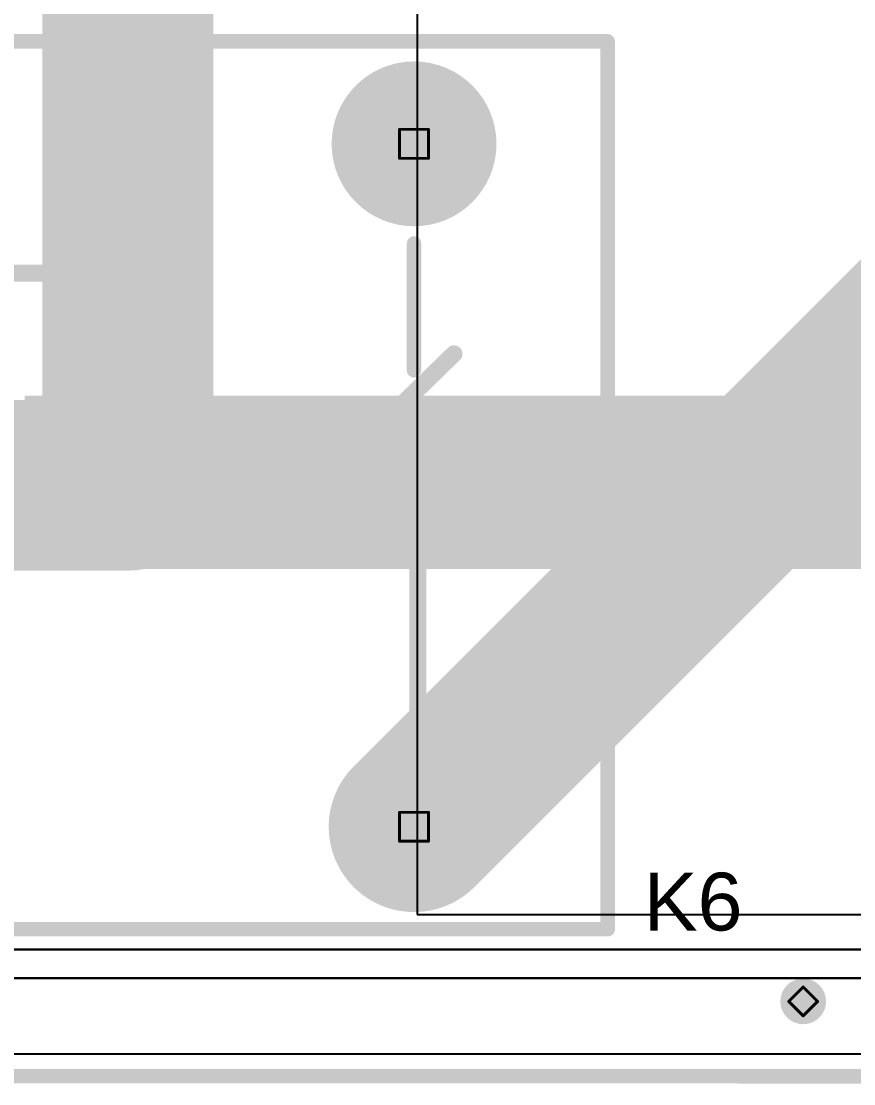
# Model space of a CAD drawing. Header units: inches. Extents: x -4 to 338, y -3 to 155.
# Drawn here: x 34.86 to 49.48, y -3.3 to 15.37 of the extents above; entities that cross this region are included whole.
import ezdxf

# ---------------------------------------------------------------- set-up
doc = ezdxf.new("R2010")
doc.units = ezdxf.units.IN
for name, color, linetype in [('Board Outline', 216, 'Continuous'), ('Bottom Layer', 5, 'Continuous'), ('Bottom Solder', 6, 'Continuous'), ('Drill Drawing', 1, 'Continuous'), ('Multi-Layer', 9, 'Continuous'), ('Pad Holes', 156, 'Continuous'), ('Top Layer', 1, 'Continuous'), ('Top Overlay', 2, 'Continuous'), ('Top Solder', 216, 'Continuous'), ('Via Holes', 16, 'Continuous')]:
    doc.layers.add(name, color=color, linetype=linetype)
doc.styles.add('Arial', font='', dxfattribs={"height": 0.2})
doc.styles.get('Arial').set_extended_font_data('Arial')

# ---------------------------------------------------------------- blocks, each defined once
blk = doc.blocks.new('SRD_05VDC_SL_C_4')
at = {"layer": 'Bottom Layer'}
h = blk.add_hatch(color=5, dxfattribs=at)
edge = h.paths.add_edge_path()
edge.add_arc((-5.1, 6), 1.397, 0, 360)
h = blk.add_hatch(color=5, dxfattribs=at)
edge = h.paths.add_edge_path()
edge.add_arc((7.1, 5.999), 1.397, 0, 360)
h = blk.add_hatch(color=5, dxfattribs=at)
edge = h.paths.add_edge_path()
edge.add_arc((-7.1, 0), 1.397, 0, 360)
h = blk.add_hatch(color=5, dxfattribs=at)
edge = h.paths.add_edge_path()
edge.add_arc((-5.1, -6), 1.397, 0, 360)
h = blk.add_hatch(color=5, dxfattribs=at)
edge = h.paths.add_edge_path()
edge.add_arc((7.1, -5.999), 1.397, 0, 360)
at = {"layer": 'Bottom Solder'}
h = blk.add_hatch(color=6, dxfattribs=at)
edge = h.paths.add_edge_path()
edge.add_arc((-5.1, 6), 1.448, 0, 360)
h = blk.add_hatch(color=6, dxfattribs=at)
edge = h.paths.add_edge_path()
edge.add_arc((7.1, 5.999), 1.448, 0, 360)
h = blk.add_hatch(color=6, dxfattribs=at)
edge = h.paths.add_edge_path()
edge.add_arc((-7.1, 0), 1.448, 0, 360)
h = blk.add_hatch(color=6, dxfattribs=at)
edge = h.paths.add_edge_path()
edge.add_arc((-5.1, -6), 1.448, 0, 360)
h = blk.add_hatch(color=6, dxfattribs=at)
edge = h.paths.add_edge_path()
edge.add_arc((7.1, -5.999), 1.448, 0, 360)
at = {"layer": 'Multi-Layer'}
h = blk.add_hatch(color=9, dxfattribs=at)
edge = h.paths.add_edge_path()
edge.add_arc((-5.1, 6), 1.397, 0, 360)
h = blk.add_hatch(color=9, dxfattribs=at)
edge = h.paths.add_edge_path()
edge.add_arc((7.1, 5.999), 1.397, 0, 360)
h = blk.add_hatch(color=9, dxfattribs=at)
edge = h.paths.add_edge_path()
edge.add_arc((-7.1, 0), 1.397, 0, 360)
h = blk.add_hatch(color=9, dxfattribs=at)
edge = h.paths.add_edge_path()
edge.add_arc((-5.1, -6), 1.397, 0, 360)
h = blk.add_hatch(color=9, dxfattribs=at)
edge = h.paths.add_edge_path()
edge.add_arc((7.1, -5.999), 1.397, 0, 360)
at = {"layer": 'Pad Holes'}
h = blk.add_hatch(color=7, dxfattribs=at)
edge = h.paths.add_edge_path()
edge.add_arc((-5.1, 6), 0.762, 0, 360)
h = blk.add_hatch(color=7, dxfattribs=at)
edge = h.paths.add_edge_path()
edge.add_arc((7.1, 5.999), 0.762, 0, 360)
h = blk.add_hatch(color=7, dxfattribs=at)
edge = h.paths.add_edge_path()
edge.add_arc((-7.1, 0), 0.762, 0, 360)
h = blk.add_hatch(color=7, dxfattribs=at)
edge = h.paths.add_edge_path()
edge.add_arc((-5.1, -6), 0.762, 0, 360)
h = blk.add_hatch(color=7, dxfattribs=at)
edge = h.paths.add_edge_path()
edge.add_arc((7.1, -5.999), 0.762, 0, 360)
at = {"layer": 'Top Layer'}
h = blk.add_hatch(color=1, dxfattribs=at)
edge = h.paths.add_edge_path()
edge.add_arc((-5.1, 6), 1.397, 0, 360)
h = blk.add_hatch(color=1, dxfattribs=at)
edge = h.paths.add_edge_path()
edge.add_arc((7.1, 5.999), 1.397, 0, 360)
h = blk.add_hatch(color=1, dxfattribs=at)
edge = h.paths.add_edge_path()
edge.add_arc((-7.1, 0), 1.397, 0, 360)
h = blk.add_hatch(color=1, dxfattribs=at)
edge = h.paths.add_edge_path()
edge.add_arc((-5.1, -6), 1.397, 0, 360)
h = blk.add_hatch(color=1, dxfattribs=at)
edge = h.paths.add_edge_path()
edge.add_arc((7.1, -5.999), 1.397, 0, 360)
at = {"layer": 'Top Solder'}
h = blk.add_hatch(color=216, dxfattribs=at)
edge = h.paths.add_edge_path()
edge.add_arc((-5.1, 6), 1.448, 0, 360)
h = blk.add_hatch(color=216, dxfattribs=at)
edge = h.paths.add_edge_path()
edge.add_arc((7.1, 5.999), 1.448, 0, 360)
h = blk.add_hatch(color=216, dxfattribs=at)
edge = h.paths.add_edge_path()
edge.add_arc((-7.1, 0), 1.448, 0, 360)
h = blk.add_hatch(color=216, dxfattribs=at)
edge = h.paths.add_edge_path()
edge.add_arc((-5.1, -6), 1.448, 0, 360)
h = blk.add_hatch(color=216, dxfattribs=at)
edge = h.paths.add_edge_path()
edge.add_arc((7.1, -5.999), 1.448, 0, 360)
at = {"layer": 'Top Overlay'}
for points, const_width in [([(-8.699, 0.295), (-8.699, 7.8)], 0.254), ([(-8.699, 7.8), (10.501, 7.8)], 0.254), ([(10.501, -7.8), (10.501, 7.8)], 0.254), ([(-3.31, 6), (-2.292, 6)], 0.3), ([(-2.292, 1.051), (-2.292, 6)], 0.3), ([(7.099, 2.019), (7.099, 4.247)], 0.254), ([(-7.032, 3.727), (1.604, 3.727)], 0.3), ([(-7.032, 1.8), (-7.032, 3.727)], 0.3), ([(1.604, 0.727), (1.604, 3.727)], 0.3), ([(6.15, 0.701), (7.801, 2.309)], 0.3), ([(-3.775, -1), (-3.775, 1)], 0.254), ([(-3.775, 1), (-0.775, 1)], 0.254), ([(-0.775, -1), (-0.775, 1)], 0.254), ([(1.604, 0.727), (1.628, 0.703)], 0.3), ([(1.628, 0.703), (5.644, 0.703)], 0.3), ([(5.644, 0.703), (6.152, 0.703)], 0.3), ([(-8.699, -7.8), (-8.699, -0.295)], 0.254), ([(7.168, -4.257), (7.168, -0.312)], 0.3), ([(-3.775, -1), (-0.775, -1)], 0.254), ([(-2.292, -6), (-2.292, -1.051)], 0.3), ([(-3.31, -6), (-2.292, -6)], 0.3), ([(-8.699, -7.8), (10.501, -7.8)], 0.254)]:
    blk.add_lwpolyline(points, dxfattribs=dict(at, const_width=const_width))
for points, const_width in [([(-8.763, 7.8, 1), (-8.636, 7.8, 1)], 0.127), ([(-8.763, 7.8, 1), (-8.636, 7.8, 1)], 0.127), ([(10.437, 7.8, 1), (10.564, 7.8, 1)], 0.127), ([(10.437, 7.8, 1), (10.564, 7.8, 1)], 0.127), ([(-3.385, 6, 1), (-3.235, 6, 1)], 0.15), ([(-2.367, 6, 1), (-2.217, 6, 1)], 0.15), ([(-2.367, 6, 1), (-2.217, 6, 1)], 0.15), ([(7.036, 4.247, 1), (7.163, 4.247, 1)], 0.127), ([(-7.107, 3.727, 1), (-6.957, 3.727, 1)], 0.15), ([(-7.107, 3.727, 1), (-6.957, 3.727, 1)], 0.15), ([(1.529, 3.727, 1), (1.679, 3.727, 1)], 0.15), ([(1.529, 3.727, 1), (1.679, 3.727, 1)], 0.15), ([(7.726, 2.309, 1), (7.876, 2.309, 1)], 0.15), ([(7.036, 2.019, 1), (7.163, 2.019, 1)], 0.127), ([(-7.107, 1.8, 1), (-6.957, 1.8, 1)], 0.15), ([(-3.838, 1, 1), (-3.711, 1, 1)], 0.127), ([(-3.838, 1, 1), (-3.711, 1, 1)], 0.127), ([(-2.367, 1.051, 1), (-2.217, 1.051, 1)], 0.15), ([(-0.838, 1, 1), (-0.711, 1, 1)], 0.127), ([(-0.838, 1, 1), (-0.711, 1, 1)], 0.127), ([(1.529, 0.727, 1), (1.679, 0.727, 1)], 0.15), ([(1.529, 0.727, 1), (1.679, 0.727, 1)], 0.15), ([(1.553, 0.703, 1), (1.703, 0.703, 1)], 0.15), ([(1.553, 0.703, 1), (1.703, 0.703, 1)], 0.15), ([(5.569, 0.703, 1), (5.719, 0.703, 1)], 0.15), ([(5.569, 0.703, 1), (5.719, 0.703, 1)], 0.15), ([(6.075, 0.701, 1), (6.225, 0.701, 1)], 0.15), ([(6.077, 0.703, 1), (6.227, 0.703, 1)], 0.15), ([(-8.763, 0.295, 1), (-8.636, 0.295, 1)], 0.127), ([(-8.763, -0.295, 1), (-8.636, -0.295, 1)], 0.127), ([(7.093, -0.312, 1), (7.243, -0.312, 1)], 0.15), ([(-3.838, -1, 1), (-3.711, -1, 1)], 0.127), ([(-3.838, -1, 1), (-3.711, -1, 1)], 0.127), ([(-2.367, -1.051, 1), (-2.217, -1.051, 1)], 0.15), ([(-0.838, -1, 1), (-0.711, -1, 1)], 0.127), ([(-0.838, -1, 1), (-0.711, -1, 1)], 0.127), ([(7.093, -4.257, 1), (7.243, -4.257, 1)], 0.15), ([(-3.385, -6, 1), (-3.235, -6, 1)], 0.15), ([(-2.367, -6, 1), (-2.217, -6, 1)], 0.15), ([(-2.367, -6, 1), (-2.217, -6, 1)], 0.15), ([(-8.763, -7.8, 1), (-8.636, -7.8, 1)], 0.127), ([(-8.763, -7.8, 1), (-8.636, -7.8, 1)], 0.127), ([(10.437, -7.8, 1), (10.564, -7.8, 1)], 0.127), ([(10.438, -7.8, 1), (10.565, -7.8, 1)], 0.127)]:
    blk.add_lwpolyline(points, format="xyb", close=True, dxfattribs=dict(at, const_width=const_width))
at = {"layer": 'Top Overlay', "style": 'Arial'}
blk.add_text('1', height=1, rotation=360, dxfattribs=at).set_placement((-7.132, -6.559))

msp = doc.modelspace()

# ---------------------------------------------------------------- hatches: boundary and pattern name
at = {"layer": 'Bottom Layer'}
h = msp.add_hatch(color=5, dxfattribs=at)
edge = h.paths.add_edge_path()
edge.add_arc((48.59, -1.854), 0.3, 0, 360)
at = {"layer": 'Bottom Solder'}
h = msp.add_hatch(color=6, dxfattribs=at)
edge = h.paths.add_edge_path()
edge.add_arc((48.59, -1.854), 0.402, 0, 360)
at = {"layer": 'Top Layer'}
msp.add_hatch(color=1, dxfattribs=at).paths.add_polyline_path([(55.455, 8.788), (34.914, 8.788), (34.914, 5.74), (55.455, 5.74)])
h = msp.add_hatch(color=1, dxfattribs=at)
edge = h.paths.add_edge_path()
edge.add_arc((48.59, -1.854), 0.3, 0, 360)
at = {"layer": 'Top Solder'}
h = msp.add_hatch(color=216, dxfattribs=at)
edge = h.paths.add_edge_path()
edge.add_arc((48.59, -1.854), 0.402, 0, 360)
at = {"layer": 'Via Holes'}
h = msp.add_hatch(color=7, dxfattribs=at)
edge = h.paths.add_edge_path()
edge.add_arc((48.59, -1.854), 0.15, 0, 360)

# ---------------------------------------------------------------- linework, layer by layer
at = {"layer": 'Board Outline', "const_width": 0.254}
msp.add_lwpolyline([(0.919, -3.16), (65.731, -3.174)], dxfattribs=at)
at = {"layer": 'Bottom Layer'}
for p, q in [((41.808, 90.094), (41.808, -0.33)), ((41.808, -0.33), (59.052, -0.33)), ((52.908, -1.448), (22.631, -1.448)), ((22.631, -1.448), (52.908, -1.448)), ((65.731, -2.786), (0.919, -2.771))]:
    msp.add_line(p, q, dxfattribs=at)
at = {"layer": 'Bottom Layer', "const_width": 3}
msp.add_lwpolyline([(41.755, 1.214), (53.946, 13.406)], dxfattribs=at)
at = {"layer": 'Bottom Layer', "const_width": 1.5}
msp.add_lwpolyline([(41.005, 1.214, 1), (42.505, 1.214, 1)], format="xyb", close=True, dxfattribs=at)
at = {"layer": 'Drill Drawing', "const_width": 0.0508}
for points in [[(41.501, 13.467), (42.009, 13.467)], [(41.501, 12.959), (41.501, 13.467)], [(42.009, 12.959), (42.009, 13.467)], [(41.501, 12.959), (42.009, 12.959)], [(41.501, 1.468), (42.009, 1.468)], [(41.501, 0.96), (41.501, 1.468)], [(42.009, 0.96), (42.009, 1.468)], [(41.501, 0.96), (42.009, 0.96)], [(48.336, -1.854), (48.59, -1.6)], [(48.59, -1.6), (48.844, -1.854)], [(48.336, -1.854), (48.59, -2.108)], [(48.59, -2.108), (48.844, -1.854)]]:
    msp.add_lwpolyline(points, dxfattribs=at)
at = {"layer": 'Drill Drawing', "const_width": 0.0254}
for points in [[(41.488, 13.467, 1), (41.513, 13.467, 1)], [(41.488, 13.467, 1), (41.513, 13.467, 1)], [(41.996, 13.467, 1), (42.021, 13.467, 1)], [(41.996, 13.467, 1), (42.021, 13.467, 1)], [(41.488, 12.959, 1), (41.513, 12.959, 1)], [(41.488, 12.959, 1), (41.513, 12.959, 1)], [(41.996, 12.959, 1), (42.021, 12.959, 1)], [(41.996, 12.959, 1), (42.021, 12.959, 1)], [(41.488, 1.468, 1), (41.513, 1.468, 1)], [(41.488, 1.468, 1), (41.513, 1.468, 1)], [(41.996, 1.468, 1), (42.021, 1.468, 1)], [(41.996, 1.468, 1), (42.021, 1.468, 1)], [(41.488, 0.96, 1), (41.513, 0.96, 1)], [(41.488, 0.96, 1), (41.513, 0.96, 1)], [(41.996, 0.96, 1), (42.021, 0.96, 1)], [(41.996, 0.96, 1), (42.021, 0.96, 1)], [(48.578, -1.6, 1), (48.603, -1.6, 1)], [(48.578, -1.6, 1), (48.603, -1.6, 1)], [(48.324, -1.854, 1), (48.349, -1.854, 1)], [(48.324, -1.854, 1), (48.349, -1.854, 1)], [(48.831, -1.854, 1), (48.857, -1.854, 1)], [(48.831, -1.854, 1), (48.857, -1.854, 1)], [(48.578, -2.108, 1), (48.603, -2.108, 1)], [(48.578, -2.108, 1), (48.603, -2.108, 1)]]:
    msp.add_lwpolyline(points, format="xyb", close=True, dxfattribs=at)
at = {"layer": 'Top Layer'}
for p, q in [((70.461, -0.942), (26.185, -0.942)), ((26.185, -0.942), (65.534, -0.942)), ((65.731, -2.786), (0.919, -2.771))]:
    msp.add_line(p, q, dxfattribs=at)
at = {"layer": 'Top Layer', "const_width": 3}
for points in [[(36.728, 7.214), (36.728, 23.52)], [(27.555, 7.214), (36.728, 7.214)]]:
    msp.add_lwpolyline(points, dxfattribs=at)
at = {"layer": 'Top Layer', "const_width": 1.5}
msp.add_lwpolyline([(35.978, 7.214, 1), (37.478, 7.214, 1)], format="xyb", close=True, dxfattribs=at)
msp.add_lwpolyline([(35.978, 7.214, 1), (37.478, 7.214, 1)], format="xyb", close=True, dxfattribs=at)

# ---------------------------------------------------------------- block references
msp.add_blockref('SRD_05VDC_SL_C_4', (34.655, 7.214))

# ---------------------------------------------------------------- texts
at = {"layer": 'Top Overlay', "style": 'Arial'}
msp.add_text('K6', height=1.016, dxfattribs=at).set_placement((45.788, -0.609))

doc.saveas('drawing.dxf')
